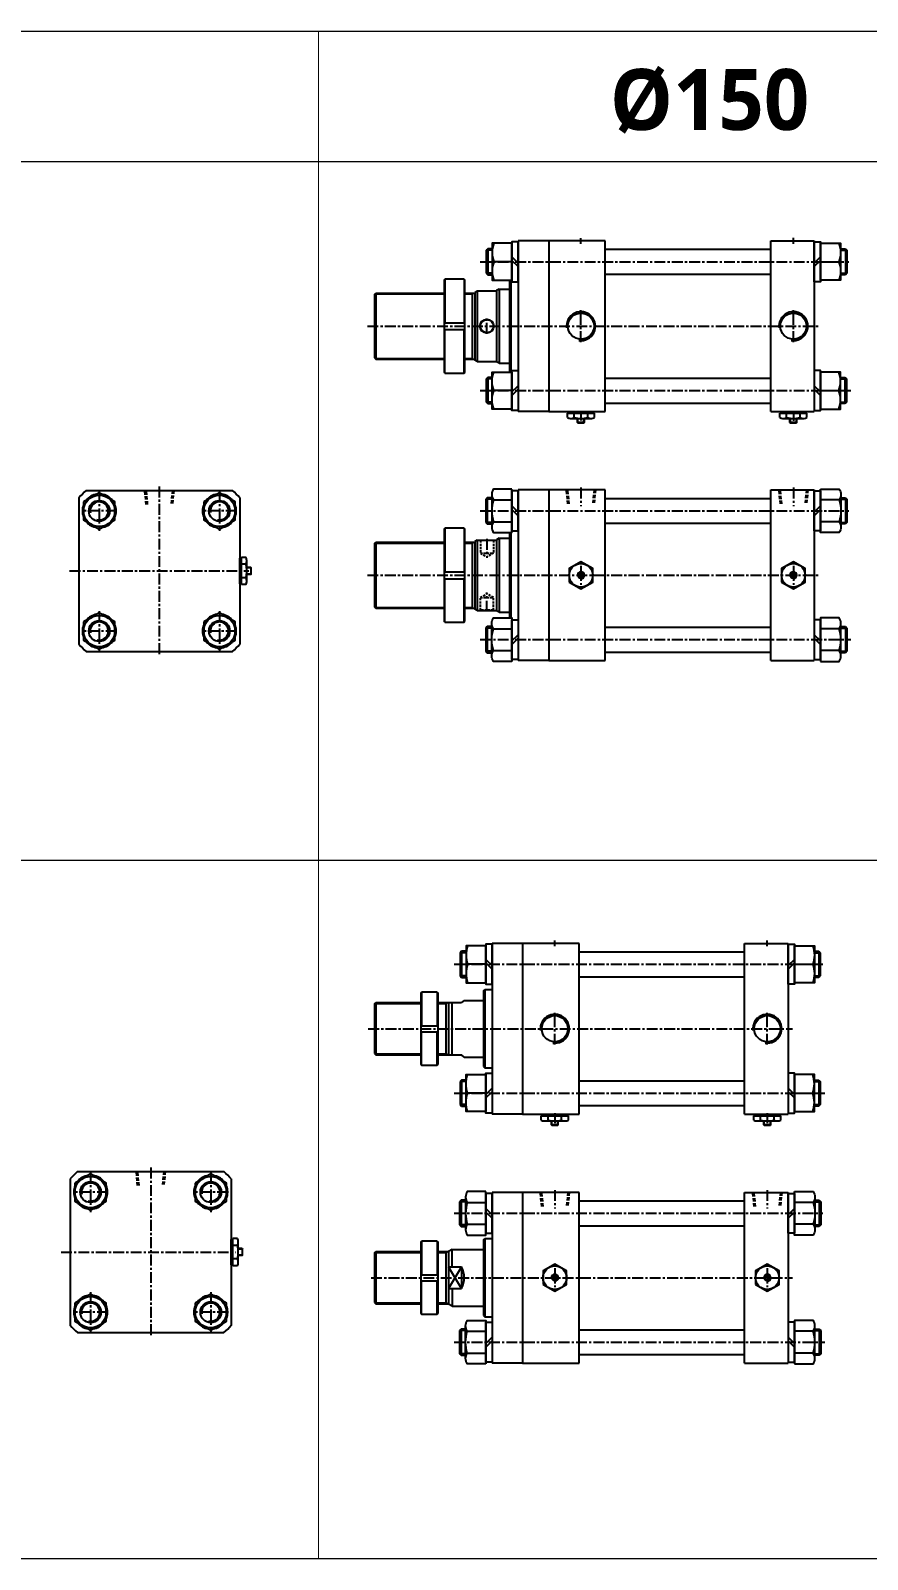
# Model space of a CAD drawing. Extents: x -819 to 6683, y -1 to 2811.
# Drawn here: x 768 to 1729, y -1 to 1756 of the extents above; entities that cross this region are included whole.
import ezdxf

# ---------------------------------------------------------------- set-up
doc = ezdxf.new("R2010")
doc.units = 0
doc.header["$LTSCALE"] = 10
doc.header["$MEASUREMENT"] = 0
doc.linetypes.add('CENTER', pattern=[2, 1.25, -0.25, 0.25, -0.25])
doc.linetypes.add('HIDDEN', pattern=[0.375, 0.25, -0.125])
doc.layers.get('0').update_dxf_attribs({"linetype": 'CONTINUOUS'})
doc.layers.add('ML', color=7, linetype='CONTINUOUS')
doc.styles.add('문자', font='romans.shx')

msp = doc.modelspace()

# ---------------------------------------------------------------- linework, layer by layer
at = {"color": 7, "linetype": 'Continuous'}
for p, q in [((1385.6, 1316.2), (1385.6, 1318.2)), ((1385.6, 1318.2), (1414.7, 1318.2)), ((1414.7, 1316.2), (1414.7, 1318.2)), ((1629.6, 1316.2), (1629.6, 1318.2)), ((1629.6, 1318.2), (1658.7, 1318.2)), ((1658.7, 1316.2), (1658.7, 1318.2)), ((1384.6, 1311.2), (1384.6, 1316.2)), ((1384.6, 1316.2), (1390.9, 1316.2)), ((1387.7, 1310.2), (1412.6, 1310.2)), ((1390.9, 1316.2), (1415.7, 1316.2)), ((1392.3, 1311.2), (1392.3, 1316.2)), ((1396.1, 1310.4), (1396.1, 1310.5)), ((1396.1, 1305.7), (1396.1, 1310.2)), ((1396.1, 1305.7), (1396.6, 1305.2)), ((1404.1, 1305.7), (1396.1, 1305.7)), ((1396.6, 1305.2), (1403.6, 1305.2)), ((1404.1, 1305.7), (1403.6, 1305.2)), ((1404.1, 1305.7), (1404.1, 1310.2)), ((1407.9, 1311.2), (1407.9, 1316.2)), ((1415.7, 1311.2), (1415.7, 1316.2)), ((1628.6, 1311.2), (1628.6, 1316.2)), ((1628.6, 1316.2), (1634.9, 1316.2)), ((1631.7, 1310.2), (1656.6, 1310.2)), ((1634.9, 1316.2), (1659.7, 1316.2)), ((1636.3, 1311.2), (1636.3, 1316.2)), ((1640.1, 1310.4), (1640.1, 1310.5)), ((1640.1, 1305.7), (1640.1, 1310.2)), ((1640.1, 1305.7), (1640.6, 1305.2)), ((1648.1, 1305.7), (1640.1, 1305.7)), ((1640.6, 1305.2), (1647.6, 1305.2)), ((1648.1, 1305.7), (1647.6, 1305.2)), ((1648.1, 1305.7), (1648.1, 1310.2)), ((1651.9, 1311.2), (1651.9, 1316.2)), ((1659.7, 1311.2), (1659.7, 1316.2)), ((1008.4, 1120.3), (1008.4, 1149.5)), ((1010.4, 1149.5), (1008.4, 1149.5)), ((1015.5, 1150.5), (1010.4, 1150.5)), ((1010.4, 1125.6), (1010.4, 1150.5)), ((1015.5, 1142.7), (1010.4, 1142.7)), ((1016.4, 1122.5), (1016.4, 1147.3)), ((1015.5, 1127.1), (1010.4, 1127.1)), ((1010.4, 1119.3), (1010.4, 1125.6)), ((1016.2, 1130.9), (1016.2, 1130.9)), ((1020.9, 1138.9), (1016.4, 1138.9)), ((1020.9, 1130.9), (1016.4, 1130.9)), ((1020.9, 1138.9), (1021.4, 1138.4)), ((1020.9, 1138.9), (1020.9, 1130.9)), ((1020.9, 1130.9), (1021.4, 1131.4)), ((1021.4, 1131.4), (1021.4, 1138.4)), ((1010.4, 1120.3), (1008.4, 1120.3)), ((1015.5, 1119.3), (1010.4, 1119.3)), ((1355.6, 509), (1355.6, 511)), ((1355.6, 511), (1384.7, 511)), ((1384.7, 509), (1384.7, 511)), ((1599.6, 509), (1599.6, 511)), ((1599.6, 511), (1628.7, 511)), ((1628.7, 509), (1628.7, 511)), ((1354.6, 504), (1354.6, 509)), ((1354.6, 509), (1360.9, 509)), ((1357.7, 503), (1382.6, 503)), ((1360.9, 509), (1385.7, 509)), ((1362.3, 504), (1362.3, 509)), ((1366.1, 503.3), (1366.1, 503.3)), ((1366.1, 498.5), (1366.1, 503)), ((1366.1, 498.5), (1366.6, 498)), ((1374.1, 498.5), (1366.1, 498.5)), ((1366.6, 498), (1373.6, 498)), ((1374.1, 498.5), (1373.6, 498)), ((1374.1, 498.5), (1374.1, 503)), ((1377.9, 504), (1377.9, 509)), ((1385.7, 504), (1385.7, 509)), ((1598.6, 504), (1598.6, 509)), ((1598.6, 509), (1604.9, 509)), ((1601.7, 503), (1626.6, 503)), ((1604.9, 509), (1629.7, 509)), ((1606.3, 504), (1606.3, 509)), ((1610.1, 503.3), (1610.1, 503.3)), ((1610.1, 498.5), (1610.1, 503)), ((1610.1, 498.5), (1610.6, 498)), ((1618.1, 498.5), (1610.1, 498.5)), ((1610.6, 498), (1617.6, 498)), ((1618.1, 498.5), (1617.6, 498)), ((1618.1, 498.5), (1618.1, 503)), ((1621.9, 504), (1621.9, 509)), ((1629.7, 504), (1629.7, 509)), ((998.5, 337.7), (998.5, 366.9)), ((1000.5, 366.9), (998.5, 366.9)), ((1005.5, 367.9), (1000.5, 367.9)), ((1000.5, 343), (1000.5, 367.9)), ((1005.5, 360.1), (1000.5, 360.1)), ((1006.5, 339.9), (1006.5, 364.7)), ((1011, 356.3), (1006.5, 356.3)), ((1011, 356.3), (1011.5, 355.8)), ((1011, 356.3), (1011, 348.3)), ((1011.5, 348.8), (1011.5, 355.8)), ((1000.5, 337.7), (998.5, 337.7)), ((1005.5, 344.5), (1000.5, 344.5)), ((1000.5, 336.7), (1000.5, 343)), ((1005.5, 336.7), (1000.5, 336.7)), ((1006.3, 348.3), (1006.3, 348.3)), ((1011, 348.3), (1006.5, 348.3)), ((1011, 348.3), (1011.5, 348.8))]:
    msp.add_line(p, q, dxfattribs=at)
for points in [[(1386.6, 1122.2), (1400.1, 1114.4), (1413.6, 1122.2), (1413.6, 1137.8), (1400.1, 1145.6), (1386.6, 1137.8)], [(1630.6, 1122.2), (1644.1, 1114.4), (1657.6, 1122.2), (1657.6, 1137.8), (1644.1, 1145.6), (1630.6, 1137.8)], [(1398.7, 1132.5), (1397.3, 1130), (1398.7, 1127.5), (1401.6, 1127.5), (1403, 1130), (1401.6, 1132.5)], [(1642.7, 1132.5), (1641.3, 1130), (1642.7, 1127.5), (1645.6, 1127.5), (1647, 1130), (1645.6, 1132.5)], [(1356.6, 315.1), (1370.1, 307.3), (1383.6, 315.1), (1383.6, 330.7), (1370.1, 338.5), (1356.6, 330.7)], [(1600.6, 315.1), (1614.1, 307.3), (1627.6, 315.1), (1627.6, 330.7), (1614.1, 338.5), (1600.6, 330.7)], [(1368.7, 325.4), (1367.3, 322.9), (1368.7, 320.4), (1371.6, 320.4), (1373, 322.9), (1371.6, 325.4)], [(1612.7, 325.4), (1611.3, 322.9), (1612.7, 320.4), (1615.6, 320.4), (1617, 322.9), (1615.6, 325.4)]]:
    msp.add_lwpolyline(points, close=True, dxfattribs=at)
for centre, radius in [((1400.1, 1130), 13.5), ((1644.1, 1130), 13.5), ((1400.1, 1130), 3.5), ((1644.1, 1130), 3.5), ((1370.1, 322.9), 13.5), ((1614.1, 322.9), 13.5), ((1370.1, 322.9), 3.5), ((1614.1, 322.9), 3.5)]:
    msp.add_circle(centre, radius, dxfattribs=at)
for centre, radius, start, end in [((1387.7, 1315.8), 5.62, 235.6158, 270), ((1388.5, 1318.4), 8.22, 241.7006, 298.2994), ((1400.1, 1341.5), 31.3, 255.6172, 270.0141), ((1400.1, 1341.5), 31.3, 269.9859, 284.3828), ((1411.8, 1318.4), 8.22, 241.7006, 298.2994), ((1631.7, 1315.8), 5.62, 235.6158, 270), ((1632.5, 1318.4), 8.22, 241.7006, 298.2994), ((1644.1, 1341.5), 31.3, 255.6172, 270.0141), ((1644.1, 1341.5), 31.3, 269.9859, 284.3828), ((1655.8, 1318.4), 8.22, 241.7006, 298.2994), ((1008.2, 1146.6), 8.22, 331.7006, 28.2994), ((985.1, 1134.9), 31.3, 359.9859, 14.3828), ((985.1, 1134.9), 31.3, 345.6172, 0.0141), ((1008.2, 1123.2), 8.22, 331.7006, 28.2994), ((1010.8, 1122.5), 5.62, 325.6158, 0), ((1357.7, 508.7), 5.62, 235.6158, 270), ((1358.5, 511.3), 8.22, 241.7006, 298.2994), ((1370.1, 534.4), 31.3, 255.6172, 270.0141), ((1370.1, 534.4), 31.3, 269.9859, 284.3828), ((1381.8, 511.3), 8.22, 241.7006, 298.2994), ((1601.7, 508.7), 5.62, 235.6158, 270), ((1602.5, 511.3), 8.22, 241.7006, 298.2994), ((1614.1, 534.4), 31.3, 255.6172, 270.0141), ((1614.1, 534.4), 31.3, 269.9859, 284.3828), ((1625.8, 511.3), 8.22, 241.7006, 298.2994), ((998.3, 364), 8.22, 331.7006, 28.2994), ((975.2, 352.3), 31.3, 359.9859, 14.3828), ((975.2, 352.3), 31.3, 345.6172, 0.0141), ((998.3, 340.6), 8.22, 331.7006, 28.2994), ((1000.9, 339.9), 5.62, 325.6158, 0)]:
    msp.add_arc(centre, radius, start, end, dxfattribs=at)
at = {"layer": 'ML'}
for p, q in [((1328.1, 1514.2), (1328.1, 1318.2)), ((1363.1, 1514.2), (1328.1, 1514.2)), ((1363.1, 1514.2), (1363.1, 1318.2)), ((1428.1, 1514.2), (1363.1, 1514.2)), ((1428.1, 1318.2), (1428.1, 1514.2)), ((1618.1, 1514.2), (1668.1, 1514.2)), ((1618.1, 1318.2), (1618.1, 1514.2)), ((1668.1, 1514.2), (1668.1, 1318.2)), ((1293, 1505.2), (1291.3, 1503.5)), ((1291.3, 1503.5), (1291.3, 1476.9)), ((1298.1, 1505.2), (1293, 1505.2)), ((1293, 1505.2), (1293, 1475.2)), ((1320.9, 1495.8), (1328.1, 1488.6)), ((1675.3, 1495.8), (1668.1, 1488.6)), ((1698.6, 1505.2), (1703.8, 1505.2)), ((1703.8, 1505.2), (1705.5, 1503.5)), ((1703.8, 1505.2), (1703.8, 1475.2)), ((1705.5, 1503.5), (1705.5, 1476.9)), ((1291.3, 1476.9), (1293, 1475.2)), ((1320.9, 1490.2), (1300, 1490.2)), ((1320.9, 1491.8), (1328.1, 1484.6)), ((1675.3, 1491.8), (1668.1, 1484.6)), ((1675.3, 1490.2), (1696.3, 1490.2)), ((1705.5, 1476.9), (1703.8, 1475.2)), ((1242.9, 1469.2), (1243.9, 1470.2)), ((1242.9, 1469.2), (1242.9, 1363.2)), ((1243.9, 1470.2), (1243.9, 1420.2)), ((1265.9, 1470.2), (1243.9, 1470.2)), ((1265.9, 1470.2), (1265.9, 1420.2)), ((1265.9, 1470.2), (1266.9, 1469.2)), ((1266.9, 1363.2), (1266.9, 1469.2)), ((1293, 1475.2), (1298.1, 1475.2)), ((1306.1, 1458.7), (1303.1, 1457)), ((1306.1, 1458.7), (1306.1, 1373.7)), ((1318.1, 1468.9), (1318.1, 1363.5)), ((1319.6, 1468.9), (1319.6, 1363.5)), ((1703.8, 1475.2), (1698.6, 1475.2)), ((1163.1, 1452.7), (1164.6, 1454.2)), ((1163.1, 1452.7), (1163.1, 1379.7)), ((1164.6, 1454.2), (1164.6, 1378.2)), ((1275.1, 1454.2), (1275.1, 1378.2)), ((1281.1, 1456.7), (1278.1, 1455)), ((1278.1, 1455), (1278.1, 1377.4)), ((1281.1, 1456.7), (1281.1, 1375.7)), ((1303.1, 1457), (1303.1, 1375.4)), ((1242.9, 1420.2), (1266.9, 1420.2)), ((1242.9, 1412.2), (1266.9, 1412.2)), ((1243.9, 1362.2), (1243.9, 1412.2)), ((1265.9, 1362.2), (1265.9, 1412.2)), ((1163.1, 1379.7), (1164.6, 1378.2)), ((1281.1, 1375.7), (1278.1, 1377.4)), ((1306.1, 1373.7), (1303.1, 1375.4)), ((1243.9, 1362.2), (1242.9, 1363.2)), ((1243.9, 1362.2), (1265.9, 1362.2)), ((1265.9, 1362.2), (1266.9, 1363.2)), ((1293, 1357.2), (1291.3, 1355.5)), ((1291.3, 1355.5), (1291.3, 1328.9)), ((1298.1, 1357.2), (1293, 1357.2)), ((1293, 1357.2), (1293, 1327.2)), ((1698.2, 1357.2), (1703.3, 1357.2)), ((1703.3, 1357.2), (1705, 1355.5)), ((1703.3, 1357.2), (1703.3, 1327.2)), ((1705, 1355.5), (1705, 1328.9)), ((1320.9, 1342.2), (1300, 1342.2)), ((1320.9, 1340.6), (1328.1, 1347.8)), ((1320.9, 1336.6), (1328.1, 1343.8)), ((1675.3, 1340.6), (1668.1, 1347.8)), ((1675.3, 1336.6), (1668.1, 1343.8)), ((1675.3, 1342.2), (1696.3, 1342.2)), ((1291.3, 1328.9), (1293, 1327.2)), ((1293, 1327.2), (1298.1, 1327.2)), ((1363.1, 1318.2), (1328.1, 1318.2)), ((1363.1, 1318.2), (1428.1, 1318.2)), ((1618.1, 1318.2), (1668.1, 1318.2)), ((1703.3, 1327.2), (1698.2, 1327.2)), ((1705, 1328.9), (1703.3, 1327.2)), ((823.4, 1219), (823.4, 1094.9)), ((831.9, 1227.4), (1000, 1227.4)), ((1008.4, 1219), (1008.4, 1094.9)), ((1292.5, 1219), (1290.8, 1217.3)), ((1290.8, 1217.3), (1290.8, 1190.7)), ((1297.6, 1219), (1292.5, 1219)), ((1292.5, 1219), (1292.5, 1189)), ((1297.6, 1222.8), (1297.6, 1185.2)), ((1299.6, 1216.6), (1320.9, 1216.6)), ((1363.1, 1228), (1328.1, 1228)), ((1328.1, 1228), (1328.1, 1032)), ((1363.1, 1228), (1363.1, 1032)), ((1428.1, 1228), (1363.1, 1228)), ((1428.1, 1032), (1428.1, 1228)), ((1618.1, 1032), (1618.1, 1228)), ((1618.1, 1228), (1668.1, 1228)), ((1668.1, 1228), (1668.1, 1032)), ((1696.7, 1216.6), (1675.3, 1216.6)), ((1698.6, 1222.8), (1698.6, 1185.2)), ((1698.6, 1219), (1703.8, 1219)), ((1703.8, 1219), (1705.5, 1217.3)), ((1703.8, 1219), (1703.8, 1189)), ((1705.5, 1217.3), (1705.5, 1190.7)), ((1320.9, 1209.7), (1328.1, 1202.5)), ((1320.9, 1205.6), (1328.1, 1198.4)), ((1675.3, 1209.7), (1668.1, 1202.5)), ((1675.3, 1205.6), (1668.1, 1198.4)), ((1242.9, 1183), (1243.9, 1184)), ((1242.9, 1183), (1242.9, 1077)), ((1243.9, 1184), (1243.9, 1134)), ((1265.9, 1184), (1243.9, 1184)), ((1265.9, 1184), (1265.9, 1134)), ((1265.9, 1184), (1266.9, 1183)), ((1266.9, 1077), (1266.9, 1183)), ((1290.8, 1190.7), (1292.5, 1189)), ((1292.5, 1189), (1297.6, 1189)), ((1299.6, 1191.5), (1320.9, 1191.5)), ((1318.1, 1179), (1318.1, 1081.1)), ((1319.6, 1179), (1319.6, 1081.1)), ((1696.7, 1191.5), (1675.3, 1191.5)), ((1703.8, 1189), (1698.6, 1189)), ((1705.5, 1190.7), (1703.8, 1189)), ((1163.1, 1166.5), (1164.6, 1168)), ((1163.1, 1166.5), (1163.1, 1093.5)), ((1164.6, 1168), (1164.6, 1092)), ((1275.1, 1168), (1275.1, 1092)), ((1281.1, 1170.5), (1278.1, 1168.8)), ((1278.1, 1168.8), (1278.1, 1091.3)), ((1281.1, 1170.5), (1281.1, 1089.5)), ((1306.1, 1172.5), (1303.1, 1170.8)), ((1303.1, 1170.8), (1303.1, 1089.3)), ((1306.1, 1172.5), (1306.1, 1087.5)), ((1242.9, 1134), (1266.9, 1134)), ((1242.9, 1126), (1266.9, 1126)), ((1243.9, 1076), (1243.9, 1126)), ((1265.9, 1076), (1265.9, 1126)), ((1163.1, 1093.5), (1164.6, 1092)), ((1281.1, 1089.5), (1278.1, 1091.3)), ((1306.1, 1087.5), (1303.1, 1089.3)), ((1243.9, 1076), (1242.9, 1077)), ((1243.9, 1076), (1265.9, 1076)), ((1265.9, 1076), (1266.9, 1077)), ((1297.6, 1037.2), (1297.6, 1074.8)), ((1698.6, 1037.2), (1698.6, 1074.8)), ((1292.5, 1071), (1290.8, 1069.3)), ((1290.8, 1069.3), (1290.8, 1042.7)), ((1297.6, 1071), (1292.5, 1071)), ((1292.5, 1071), (1292.5, 1041)), ((1299.6, 1068.6), (1320.9, 1068.6)), ((1320.9, 1054.5), (1328.1, 1061.7)), ((1320.9, 1050.4), (1328.1, 1057.6)), ((1675.3, 1054.5), (1668.1, 1061.7)), ((1675.3, 1050.4), (1668.1, 1057.6)), ((1696.7, 1068.6), (1675.3, 1068.6)), ((1698.6, 1071), (1703.8, 1071)), ((1703.8, 1071), (1703.8, 1041)), ((1703.8, 1071), (1705.5, 1069.3)), ((1705.5, 1069.3), (1705.5, 1042.7)), ((1290.8, 1042.7), (1292.5, 1041)), ((1292.5, 1041), (1297.6, 1041)), ((1299.6, 1043.5), (1320.9, 1043.5)), ((1696.7, 1043.5), (1675.3, 1043.5)), ((1703.8, 1041), (1698.6, 1041)), ((1705.5, 1042.7), (1703.8, 1041)), ((1363.1, 1032), (1328.1, 1032)), ((1363.1, 1032), (1428.1, 1032)), ((1618.1, 1032), (1668.1, 1032)), ((1298.1, 707), (1298.1, 511)), ((1333.1, 707), (1298.1, 707)), ((1333.1, 707), (1333.1, 511)), ((1398.1, 707), (1333.1, 707)), ((1398.1, 511), (1398.1, 707)), ((1588.1, 707), (1638.1, 707)), ((1588.1, 511), (1588.1, 707)), ((1638.1, 707), (1638.1, 511)), ((1263, 698), (1261.3, 696.3)), ((1261.3, 696.3), (1261.3, 669.8)), ((1268.1, 698), (1263, 698)), ((1263, 698), (1263, 668)), ((1290.9, 688.7), (1298.1, 681.5)), ((1645.3, 688.7), (1638.1, 681.5)), ((1668.2, 698), (1673.3, 698)), ((1673.3, 698), (1675, 696.3)), ((1673.3, 698), (1673.3, 668)), ((1675, 696.3), (1675, 669.8)), ((1261.3, 669.8), (1263, 668)), ((1263, 668), (1268.1, 668)), ((1290.9, 683), (1270, 683)), ((1290.9, 684.6), (1298.1, 677.4)), ((1645.3, 684.6), (1638.1, 677.4)), ((1645.3, 683), (1666.3, 683)), ((1673.3, 668), (1668.2, 668)), ((1675, 669.8), (1673.3, 668)), ((1216.1, 650), (1217.1, 651)), ((1216.1, 650), (1216.1, 568)), ((1217.1, 651), (1217.1, 612.5)), ((1235.1, 651), (1217.1, 651)), ((1235.1, 651), (1235.1, 612.5)), ((1235.1, 651), (1236.1, 650)), ((1236.1, 568), (1236.1, 650)), ((1288.1, 652.5), (1289.6, 654)), ((1288.1, 652.5), (1288.1, 565.5)), ((1289.6, 654), (1289.6, 564)), ((1163.1, 637.5), (1164.6, 639)), ((1163.1, 637.5), (1163.1, 580.5)), ((1164.6, 639), (1164.6, 579)), ((1245.1, 639), (1245.1, 579)), ((1248.1, 639), (1248.1, 578.9)), ((1252.1, 579), (1252.1, 639)), ((1266.1, 641.5), (1263.1, 639)), ((1216.1, 612.5), (1236.1, 612.5)), ((1216.1, 605.5), (1236.1, 605.5)), ((1217.1, 567), (1217.1, 605.5)), ((1235.1, 567), (1235.1, 605.5)), ((1163.1, 580.5), (1164.6, 579)), ((1216.1, 568), (1217.1, 567)), ((1217.1, 567), (1235.1, 567)), ((1235.1, 567), (1236.1, 568)), ((1266.1, 576.5), (1263.1, 579)), ((1288.1, 565.5), (1289.6, 564)), ((1263, 550), (1261.3, 548.3)), ((1261.3, 548.3), (1261.3, 521.8)), ((1268.1, 550), (1263, 550)), ((1263, 550), (1263, 520)), ((1668.2, 550), (1673.3, 550)), ((1673.3, 550), (1675, 548.3)), ((1673.3, 550), (1673.3, 520)), ((1675, 548.3), (1675, 521.8)), ((1290.9, 535), (1270, 535)), ((1290.9, 533.5), (1298.1, 540.7)), ((1290.9, 529.4), (1298.1, 536.6)), ((1645.3, 533.5), (1638.1, 540.7)), ((1645.3, 529.4), (1638.1, 536.6)), ((1645.3, 535), (1666.3, 535)), ((1261.3, 521.8), (1263, 520)), ((1263, 520), (1268.1, 520)), ((1333.1, 511), (1298.1, 511)), ((1333.1, 511), (1398.1, 511)), ((1588.1, 511), (1638.1, 511)), ((1673.3, 520), (1668.2, 520)), ((1675, 521.8), (1673.3, 520)), ((821.9, 444.8), (990.1, 444.8)), ((813.5, 436.4), (813.5, 268.2)), ((998.5, 436.4), (998.5, 268.2)), ((1262.5, 411.9), (1260.8, 410.2)), ((1260.8, 410.2), (1260.8, 383.6)), ((1267.6, 411.9), (1262.5, 411.9)), ((1262.5, 411.9), (1262.5, 381.9)), ((1267.6, 415.7), (1267.6, 378.1)), ((1269.6, 409.4), (1290.9, 409.4)), ((1333.1, 420.9), (1298.1, 420.9)), ((1298.1, 420.9), (1298.1, 224.9)), ((1333.1, 420.9), (1333.1, 224.9)), ((1398.1, 420.9), (1333.1, 420.9)), ((1398.1, 224.9), (1398.1, 420.9)), ((1588.1, 224.9), (1588.1, 420.9)), ((1588.1, 420.9), (1638.1, 420.9)), ((1638.1, 420.9), (1638.1, 224.9)), ((1666.7, 409.4), (1645.3, 409.4)), ((1668.6, 415.7), (1668.6, 378.1)), ((1668.6, 411.9), (1673.8, 411.9)), ((1673.8, 411.9), (1675.5, 410.2)), ((1673.8, 411.9), (1673.8, 381.9)), ((1675.5, 410.2), (1675.5, 383.6)), ((1290.9, 402.5), (1298.1, 395.3)), ((1290.9, 398.4), (1298.1, 391.2)), ((1645.3, 402.5), (1638.1, 395.3)), ((1645.3, 398.4), (1638.1, 391.2)), ((1260.8, 383.6), (1262.5, 381.9)), ((1262.5, 381.9), (1267.6, 381.9)), ((1269.6, 384.3), (1290.9, 384.3)), ((1666.7, 384.3), (1645.3, 384.3)), ((1673.8, 381.9), (1668.6, 381.9)), ((1675.5, 383.6), (1673.8, 381.9)), ((1163.1, 351.4), (1164.6, 352.9)), ((1163.1, 351.4), (1163.1, 294.4)), ((1164.6, 352.9), (1164.6, 292.9)), ((1216.1, 363.9), (1217.1, 364.9)), ((1216.1, 363.9), (1216.1, 281.9)), ((1235.1, 364.9), (1217.1, 364.9)), ((1217.1, 364.9), (1217.1, 326.4)), ((1235.1, 364.9), (1236.1, 363.9)), ((1235.1, 364.9), (1235.1, 326.4)), ((1236.1, 281.9), (1236.1, 363.9)), ((1245.1, 352.9), (1245.1, 292.9)), ((1252.1, 355.4), (1248.1, 353.1)), ((1248.1, 353.1), (1248.1, 292.7)), ((1252.1, 335.4), (1252.1, 355.4)), ((1288.1, 366.4), (1289.6, 367.9)), ((1288.1, 366.4), (1288.1, 279.4)), ((1289.6, 367.9), (1289.6, 277.9)), ((1248.1, 335.4), (1263.1, 335.4)), ((1263.1, 335.4), (1263.1, 310.4)), ((1216.1, 326.4), (1236.1, 326.4)), ((1216.1, 319.4), (1236.1, 319.4)), ((1217.1, 280.9), (1217.1, 319.4)), ((1235.1, 280.9), (1235.1, 319.4)), ((1248.1, 310.4), (1263.1, 310.4)), ((1252.1, 310.4), (1252.1, 290.4)), ((1163.1, 294.4), (1164.6, 292.9)), ((1216.1, 281.9), (1217.1, 280.9)), ((1235.1, 280.9), (1236.1, 281.9)), ((1252.1, 290.4), (1248.1, 292.7)), ((1217.1, 280.9), (1235.1, 280.9)), ((1262.5, 263.9), (1260.8, 262.2)), ((1267.6, 263.9), (1262.5, 263.9)), ((1262.5, 263.9), (1262.5, 233.9)), ((1267.6, 230.1), (1267.6, 267.7)), ((1288.1, 279.4), (1289.6, 277.9)), ((1668.6, 230.1), (1668.6, 267.7)), ((1668.6, 263.9), (1673.8, 263.9)), ((1673.8, 263.9), (1675.5, 262.2)), ((1673.8, 263.9), (1673.8, 233.9)), ((821.9, 259.8), (990.1, 259.8)), ((1260.8, 262.2), (1260.8, 235.6)), ((1269.6, 261.4), (1290.9, 261.4)), ((1290.9, 247.3), (1298.1, 254.5)), ((1290.9, 243.2), (1298.1, 250.4)), ((1645.3, 247.3), (1638.1, 254.5)), ((1645.3, 243.2), (1638.1, 250.4)), ((1666.7, 261.4), (1645.3, 261.4)), ((1675.5, 262.2), (1675.5, 235.6)), ((1260.8, 235.6), (1262.5, 233.9)), ((1262.5, 233.9), (1267.6, 233.9)), ((1269.6, 236.3), (1290.9, 236.3)), ((1666.7, 236.3), (1645.3, 236.3)), ((1673.8, 233.9), (1668.6, 233.9)), ((1675.5, 235.6), (1673.8, 233.9)), ((1333.1, 224.9), (1298.1, 224.9)), ((1333.1, 224.9), (1398.1, 224.9)), ((1588.1, 224.9), (1638.1, 224.9))]:
    msp.add_line(p, q, dxfattribs=at)
at = {"layer": 'ML', "color": 1, "linetype": 'CENTER'}
for p, q in [((1400.1, 1510.9), (1400.1, 1517.4)), ((1644.1, 1510.9), (1644.1, 1517.6)), ((1284.5, 1490.2), (1707.8, 1490.2)), ((1292.1, 1407.4), (1292.1, 1425)), ((1400.1, 1397.9), (1400.1, 1434.5)), ((1644.1, 1397.9), (1644.1, 1434.5)), ((1154.9, 1416.2), (1673.1, 1416.2)), ((1284.5, 1342.2), (1710, 1342.2)), ((1400.1, 1319), (1400.1, 1307.7)), ((1644.1, 1319), (1644.1, 1307.6)), ((915.9, 1232), (915.9, 1037.8)), ((1400.1, 1230.7), (1400.1, 1209.5)), ((1644.1, 1230.7), (1644.1, 1209.5)), ((846.9, 1226.8), (846.9, 1180.9)), ((984.9, 1226.8), (984.9, 1180.9)), ((866.8, 1203.9), (827, 1203.9)), ((1004.8, 1203.9), (965, 1203.9)), ((1284.5, 1204), (1707.8, 1204)), ((1292.1, 1171.8), (1292.1, 1149.9)), ((812.9, 1134.9), (1018.7, 1134.9)), ((1154.9, 1130), (1673.1, 1130)), ((1400.1, 1141), (1400.1, 1119)), ((1644.1, 1141), (1644.1, 1119)), ((1292.1, 1088.3), (1292.1, 1110.2)), ((846.9, 1088.8), (846.9, 1042.9)), ((984.9, 1088.8), (984.9, 1042.9)), ((866.8, 1065.9), (827, 1065.9)), ((1004.8, 1065.9), (965, 1065.9)), ((1284.5, 1056), (1710, 1056)), ((1370.1, 703.7), (1370.1, 710.2)), ((1614.1, 703.7), (1614.1, 710.5)), ((1254.5, 683), (1677.8, 683)), ((1370.1, 590.8), (1370.1, 627.3)), ((1614.1, 590.8), (1614.1, 627.3)), ((1155.7, 609), (1643.1, 609)), ((1254.5, 535), (1680, 535)), ((1370.1, 511.9), (1370.1, 500.6)), ((1614.1, 511.9), (1614.1, 500.4)), ((837, 444.3), (837, 398.3)), ((906, 449.4), (906, 255.2)), ((975, 444.3), (975, 398.3)), ((1370.1, 423.6), (1370.1, 402.3)), ((1614.1, 423.6), (1614.1, 402.3)), ((856.9, 421.3), (817.1, 421.3)), ((994.9, 421.3), (955.1, 421.3)), ((1254.5, 396.9), (1677.8, 396.9)), ((803, 352.3), (1003.3, 352.3)), ((1370.1, 333.9), (1370.1, 311.9)), ((1614.1, 333.9), (1614.1, 311.9)), ((1159.1, 322.9), (1643.1, 322.9)), ((837, 306.3), (837, 260.3)), ((975, 306.3), (975, 260.3)), ((856.9, 283.3), (817.1, 283.3)), ((994.9, 283.3), (955.1, 283.3)), ((1254.5, 248.9), (1680, 248.9))]:
    msp.add_line(p, q, dxfattribs=at)
at = {"layer": 'ML', "color": 2}
for p, q in [((1298.1, 1503.5), (1291.3, 1503.5)), ((1698.6, 1503.5), (1705.5, 1503.5)), ((1298.1, 1476.9), (1291.3, 1476.9)), ((1698.6, 1476.9), (1705.5, 1476.9)), ((1275.1, 1453.2), (1276.9, 1454.2)), ((1275.1, 1379.2), (1276.9, 1378.2)), ((1298.1, 1355.5), (1291.3, 1355.5)), ((1698.2, 1355.5), (1705, 1355.5)), ((1298.1, 1328.9), (1291.3, 1328.9)), ((1698.2, 1328.9), (1705, 1328.9)), ((1396.6, 1310.4), (1396.6, 1310.4)), ((1396.6, 1305.2), (1396.6, 1310.2)), ((1403.6, 1305.2), (1403.6, 1310.2)), ((1640.6, 1310.4), (1640.6, 1310.4)), ((1640.6, 1305.2), (1640.6, 1310.2)), ((1647.6, 1305.2), (1647.6, 1310.2)), ((1297.6, 1217.3), (1290.8, 1217.3)), ((1698.6, 1217.3), (1705.5, 1217.3)), ((1297.6, 1190.7), (1290.8, 1190.7)), ((1698.6, 1190.7), (1705.5, 1190.7)), ((1275.1, 1167), (1276.9, 1168)), ((1016.2, 1131.4), (1016.2, 1131.4)), ((1021.4, 1138.4), (1016.4, 1138.4)), ((1021.4, 1131.4), (1016.4, 1131.4)), ((1275.1, 1093), (1276.9, 1092)), ((1297.6, 1069.3), (1290.8, 1069.3)), ((1698.6, 1069.3), (1705.5, 1069.3)), ((1297.6, 1042.7), (1290.8, 1042.7)), ((1698.6, 1042.7), (1705.5, 1042.7)), ((1268.1, 696.3), (1261.3, 696.3)), ((1668.2, 696.3), (1675, 696.3)), ((1268.1, 669.8), (1261.3, 669.8)), ((1668.2, 669.8), (1675, 669.8)), ((1245.1, 638), (1246.9, 639)), ((1245.1, 580), (1246.9, 579)), ((1268.1, 548.3), (1261.3, 548.3)), ((1668.2, 548.3), (1675, 548.3)), ((1268.1, 521.8), (1261.3, 521.8)), ((1668.2, 521.8), (1675, 521.8)), ((1366.6, 503.2), (1366.6, 503.2)), ((1366.6, 498), (1366.6, 503)), ((1373.6, 498), (1373.6, 503)), ((1610.6, 503.2), (1610.6, 503.2)), ((1610.6, 498), (1610.6, 503)), ((1617.6, 498), (1617.6, 503)), ((1267.6, 410.2), (1260.8, 410.2)), ((1668.6, 410.2), (1675.5, 410.2)), ((1267.6, 383.6), (1260.8, 383.6)), ((1668.6, 383.6), (1675.5, 383.6)), ((1011.5, 355.8), (1006.5, 355.8)), ((1245.1, 351.9), (1246.9, 352.9)), ((1006.3, 348.8), (1006.3, 348.8)), ((1011.5, 348.8), (1006.5, 348.8)), ((1263.1, 310.4), (1248.1, 335.4)), ((1263.1, 335.4), (1248.1, 310.4)), ((1245.1, 293.9), (1246.9, 292.9)), ((1267.6, 262.2), (1260.8, 262.2)), ((1668.6, 262.2), (1675.5, 262.2)), ((1267.6, 235.6), (1260.8, 235.6)), ((1668.6, 235.6), (1675.5, 235.6))]:
    msp.add_line(p, q, dxfattribs=at)
at = {"layer": 'ML', "color": 7, "linetype": 'Continuous'}
for p, q in [((1428.1, 1504.5), (1618.1, 1504.5)), ((1428.1, 1475.9), (1618.1, 1475.9)), ((1306.1, 1458.7), (1318.1, 1458.7)), ((1164.6, 1454.2), (1242.9, 1454.2)), ((1266.9, 1454.2), (1278.1, 1454.2)), ((1281.1, 1456.7), (1303.1, 1456.7)), ((1164.6, 1378.2), (1242.9, 1378.2)), ((1266.9, 1378.2), (1278.1, 1378.2)), ((1281.1, 1375.7), (1303.1, 1375.7)), ((1306.1, 1373.7), (1318.1, 1373.7)), ((1428.1, 1356.5), (1618.1, 1356.5)), ((1428.1, 1327.9), (1618.1, 1327.9)), ((1428.1, 1218.3), (1618.1, 1218.3)), ((1428.1, 1189.7), (1618.1, 1189.7)), ((1164.6, 1168), (1242.9, 1168)), ((1266.9, 1168), (1278.1, 1168)), ((1281.1, 1170.5), (1303.1, 1170.5)), ((1306.1, 1172.5), (1318.1, 1172.5)), ((823.4, 1094.9), (823.4, 1050.8)), ((1008.4, 1094.9), (1008.4, 1050.8)), ((1164.6, 1092), (1242.9, 1092)), ((1266.9, 1092), (1278.1, 1092)), ((1281.1, 1089.5), (1303.1, 1089.5)), ((1306.1, 1087.5), (1318.1, 1087.5)), ((1428.1, 1070.3), (1618.1, 1070.3)), ((831.9, 1042.4), (1000, 1042.4)), ((1428.1, 1041.7), (1618.1, 1041.7)), ((1398.1, 697.3), (1588.1, 697.3)), ((1398.1, 668.7), (1588.1, 668.7)), ((1289.6, 654), (1298.1, 654)), ((1164.6, 639), (1216.1, 639)), ((1236.1, 639), (1248.1, 639)), ((1248.1, 639), (1263.1, 639)), ((1266.1, 641.5), (1288.1, 641.5)), ((1164.6, 579), (1216.1, 579)), ((1236.1, 579), (1248.1, 579)), ((1248.1, 579), (1263.1, 579)), ((1266.1, 576.5), (1288.1, 576.5)), ((1289.6, 564), (1298.1, 564)), ((1398.1, 549.3), (1588.1, 549.3)), ((1398.1, 520.7), (1588.1, 520.7)), ((1398.1, 411.2), (1588.1, 411.2)), ((1398.1, 382.6), (1588.1, 382.6)), ((1164.6, 352.9), (1216.1, 352.9)), ((1236.1, 352.9), (1248.1, 352.9)), ((1252.1, 355.4), (1288.1, 355.4)), ((1289.6, 367.9), (1298.1, 367.9)), ((1164.6, 292.9), (1216.1, 292.9)), ((1236.1, 292.9), (1248.1, 292.9)), ((1252.1, 290.4), (1288.1, 290.4)), ((1289.6, 277.9), (1298.1, 277.9)), ((1398.1, 263.2), (1588.1, 263.2)), ((1398.1, 234.6), (1588.1, 234.6))]:
    msp.add_line(p, q, dxfattribs=at)
at = {"layer": 'ML', "color": 2, "linetype": 'Continuous'}
for p, q in [((1163.6, 1453.2), (1242.9, 1453.2)), ((1266.9, 1453.2), (1275.1, 1453.2)), ((1163.6, 1379.2), (1242.9, 1379.2)), ((1266.9, 1379.2), (1275.1, 1379.2)), ((1163.6, 1167), (1242.9, 1167)), ((1266.9, 1167), (1275.1, 1167)), ((1163.6, 1093), (1242.9, 1093)), ((1266.9, 1093), (1275.1, 1093)), ((1163.6, 638), (1216.1, 638)), ((1236.1, 638), (1245.1, 638)), ((1163.6, 580), (1216.1, 580)), ((1236.1, 580), (1245.1, 580)), ((1163.6, 351.9), (1216.1, 351.9)), ((1236.1, 351.9), (1245.1, 351.9)), ((1163.6, 293.9), (1216.1, 293.9)), ((1236.1, 293.9), (1245.1, 293.9))]:
    msp.add_line(p, q, dxfattribs=at)
at = {"layer": 'ML', "color": 6, "linetype": 'HIDDEN', "ltscale": 1.5}
for p, q in [((900.9, 1211.4), (899.3, 1227.4)), ((902.5, 1211.4), (900.9, 1227.4)), ((930.9, 1227.4), (929.3, 1211.4)), ((932.5, 1227.4), (930.9, 1211.4)), ((1385.1, 1212), (1383.5, 1228)), ((1386.7, 1212), (1385.1, 1228)), ((1415.1, 1228), (1413.5, 1212)), ((1416.7, 1228), (1415.1, 1212)), ((1629.1, 1212), (1627.5, 1228)), ((1630.7, 1212), (1629.1, 1228)), ((1659.1, 1228), (1657.5, 1212)), ((1660.7, 1228), (1659.1, 1212)), ((891, 428.8), (889.4, 444.8)), ((892.6, 428.8), (891, 444.8)), ((921, 444.8), (919.4, 428.8)), ((922.6, 444.8), (921, 428.8)), ((1355.1, 404.9), (1353.5, 420.9)), ((1356.7, 404.9), (1355.1, 420.9)), ((1385.1, 420.9), (1383.5, 404.9)), ((1386.7, 420.9), (1385.1, 404.9)), ((1599.1, 404.9), (1597.5, 420.9)), ((1600.7, 404.9), (1599.1, 420.9)), ((1629.1, 420.9), (1627.5, 404.9)), ((1630.7, 420.9), (1629.1, 404.9))]:
    msp.add_line(p, q, dxfattribs=at)
at = {"layer": 'ML', "color": 6, "linetype": 'HIDDEN'}
for p, q in [((1284.1, 1170.5), (1284.6, 1170)), ((1284.6, 1170), (1284.6, 1155.5)), ((1299.6, 1170), (1284.6, 1170)), ((1300.1, 1170.5), (1299.6, 1170)), ((1299.6, 1170), (1299.6, 1155.5)), ((1284.6, 1155.5), (1299.6, 1155.5)), ((1284.6, 1155.5), (1292.1, 1151.2)), ((1299.6, 1155.5), (1292.1, 1151.2)), ((1284.6, 1104.5), (1292.1, 1108.9)), ((1299.6, 1104.5), (1292.1, 1108.9)), ((1284.1, 1089.5), (1284.6, 1090)), ((1284.6, 1104.5), (1299.6, 1104.5)), ((1284.6, 1090), (1284.6, 1104.5)), ((1299.6, 1090), (1284.6, 1090)), ((1299.6, 1090), (1299.6, 1104.5)), ((1300.1, 1089.5), (1299.6, 1090))]:
    msp.add_line(p, q, dxfattribs=at)
at = {"layer": 'ML', "const_width": 1.5}
for points in [[(6682.1, 1605.1), (6682.1, 1755.1), (150, 1755.1)], [(1098.7, 1755.1), (1098.7, 0)], [(0, 1605.1), (5247.5, 1605.1)], [(0, 802.5), (5247.5, 802.5)], [(0, 0), (5247.5, 0)]]:
    msp.add_lwpolyline(points, dxfattribs=at)
at = {"layer": 'ML'}
for points in [[(1300, 1511.5, 0.178633), (1300, 1490.2, 0.178633), (1300, 1468.9)], [(1696.3, 1511.5, -0.178633), (1696.3, 1490.2, -0.178633), (1696.3, 1468.9)], [(1300, 1320.9, -0.178633), (1300, 1342.2, -0.178633), (1300, 1363.5)], [(1696.3, 1320.9, 0.178633), (1696.3, 1342.2, 0.178633), (1696.3, 1363.5)], [(1320.9, 1229.1), (1299.6, 1229.1, 0.309401), (1299.6, 1216.6, 0.154701), (1299.6, 1191.5, 0.309401), (1299.6, 1179), (1320.9, 1179), (1320.9, 1229.1)], [(1675.3, 1229.1), (1696.7, 1229.1, -0.309401), (1696.7, 1216.6, -0.154701), (1696.7, 1191.5, -0.309401), (1696.7, 1179), (1675.3, 1179), (1675.3, 1229.1)], [(1320.9, 1031), (1299.6, 1031, -0.309401), (1299.6, 1043.5, -0.154701), (1299.6, 1068.6, -0.309401), (1299.6, 1081.1), (1320.9, 1081.1), (1320.9, 1031)], [(1675.3, 1031), (1696.7, 1031, 0.309401), (1696.7, 1043.5, 0.154701), (1696.7, 1068.6, 0.309401), (1696.7, 1081.1), (1675.3, 1081.1), (1675.3, 1031)], [(1270, 704.3, 0.178633), (1270, 683, 0.178633), (1270, 661.8)], [(1666.3, 704.3, -0.178633), (1666.3, 683, -0.178633), (1666.3, 661.8)], [(1270, 513.8, -0.178633), (1270, 535, -0.178633), (1270, 556.3)], [(1666.3, 513.8, 0.178633), (1666.3, 535, 0.178633), (1666.3, 556.3)], [(1290.9, 421.9), (1269.6, 421.9, 0.309401), (1269.6, 409.4, 0.154701), (1269.6, 384.3, 0.309401), (1269.6, 371.8), (1290.9, 371.8), (1290.9, 421.9)], [(1645.3, 421.9), (1666.7, 421.9, -0.309401), (1666.7, 409.4, -0.154701), (1666.7, 384.3, -0.309401), (1666.7, 371.8), (1645.3, 371.8), (1645.3, 421.9)], [(1290.9, 223.8), (1269.6, 223.8, -0.309401), (1269.6, 236.3, -0.154701), (1269.6, 261.4, -0.309401), (1269.6, 273.9), (1290.9, 273.9), (1290.9, 223.8)], [(1645.3, 223.8), (1666.7, 223.8, 0.309401), (1666.7, 236.3, 0.154701), (1666.7, 261.4, 0.309401), (1666.7, 273.9), (1645.3, 273.9), (1645.3, 223.8)]]:
    msp.add_lwpolyline(points, format="xyb", dxfattribs=at)
for points in [[(1320.9, 1511.5), (1298.1, 1511.5), (1298.1, 1468.9), (1320.9, 1468.9)], [(1675.3, 1511.5), (1698.2, 1511.5), (1698.2, 1468.9), (1675.3, 1468.9)], [(1320.9, 1320.9), (1298.1, 1320.9), (1298.1, 1363.5), (1320.9, 1363.5)], [(1675.3, 1320.9), (1698.2, 1320.9), (1698.2, 1363.5), (1675.3, 1363.5)], [(1290.9, 704.3), (1268.1, 704.3), (1268.1, 661.8), (1290.9, 661.8)], [(1645.3, 704.3), (1668.2, 704.3), (1668.2, 661.8), (1645.3, 661.8)], [(1290.9, 513.8), (1268.1, 513.8), (1268.1, 556.3), (1290.9, 556.3)], [(1645.3, 513.8), (1668.2, 513.8), (1668.2, 556.3), (1645.3, 556.3)]]:
    msp.add_lwpolyline(points, close=True, dxfattribs=at)
for points in [[(1328.1, 1467.3), (1328.1, 1513.1), (1320.9, 1513.1), (1320.9, 1467.3), (1328.1, 1467.3)], [(1668.1, 1467.3), (1668.1, 1513.1), (1675.3, 1513.1), (1675.3, 1467.3), (1668.1, 1467.3)], [(1328.1, 1365.1), (1328.1, 1319.3), (1320.9, 1319.3), (1320.9, 1365.1), (1328.1, 1365.1)], [(1668.1, 1365.1), (1668.1, 1319.3), (1675.3, 1319.3), (1675.3, 1365.1), (1668.1, 1365.1)], [(828.9, 1214.3), (828.9, 1193.5), (846.9, 1183.1), (864.9, 1193.5), (864.9, 1214.3), (846.9, 1224.7), (828.9, 1214.3)], [(966.9, 1214.3), (966.9, 1193.5), (984.9, 1183.1), (1002.9, 1193.5), (1002.9, 1214.3), (984.9, 1224.7), (966.9, 1214.3)], [(1328.1, 1181.1), (1328.1, 1226.9), (1320.9, 1226.9), (1320.9, 1181.1), (1328.1, 1181.1)], [(1668.1, 1181.1), (1668.1, 1226.9), (1675.3, 1226.9), (1675.3, 1181.1), (1668.1, 1181.1)], [(828.9, 1076.3), (828.9, 1055.5), (846.9, 1045.1), (864.9, 1055.5), (864.9, 1076.3), (846.9, 1086.7), (828.9, 1076.3)], [(966.9, 1076.3), (966.9, 1055.5), (984.9, 1045.1), (1002.9, 1055.5), (1002.9, 1076.3), (984.9, 1086.7), (966.9, 1076.3)], [(1328.1, 1078.9), (1328.1, 1033.1), (1320.9, 1033.1), (1320.9, 1078.9), (1328.1, 1078.9)], [(1668.1, 1078.9), (1668.1, 1033.1), (1675.3, 1033.1), (1675.3, 1078.9), (1668.1, 1078.9)], [(1298.1, 660.1), (1298.1, 706), (1290.9, 706), (1290.9, 660.1), (1298.1, 660.1)], [(1638.1, 660.1), (1638.1, 706), (1645.3, 706), (1645.3, 660.1), (1638.1, 660.1)], [(1298.1, 558), (1298.1, 512.1), (1290.9, 512.1), (1290.9, 558), (1298.1, 558)], [(1638.1, 558), (1638.1, 512.1), (1645.3, 512.1), (1645.3, 558), (1638.1, 558)], [(819, 431.7), (819, 410.9), (837, 400.5), (855, 410.9), (855, 431.7), (837, 442.1), (819, 431.7)], [(957, 431.7), (957, 410.9), (975, 400.5), (993, 410.9), (993, 431.7), (975, 442.1), (957, 431.7)], [(1298.1, 374), (1298.1, 419.8), (1290.9, 419.8), (1290.9, 374), (1298.1, 374)], [(1638.1, 374), (1638.1, 419.8), (1645.3, 419.8), (1645.3, 374), (1638.1, 374)], [(819, 293.7), (819, 272.9), (837, 262.5), (855, 272.9), (855, 293.7), (837, 304.1), (819, 293.7)], [(957, 293.7), (957, 272.9), (975, 262.5), (993, 272.9), (993, 293.7), (975, 304.1), (957, 293.7)], [(1298.1, 271.8), (1298.1, 226), (1290.9, 226), (1290.9, 271.8), (1298.1, 271.8)], [(1638.1, 271.8), (1638.1, 226), (1645.3, 226), (1645.3, 271.8), (1638.1, 271.8)]]:
    msp.add_lwpolyline(points, dxfattribs=at)
for centre, radius in [((1292.1, 1416.2), 8), ((1292.1, 1416.2), 7.5), ((1400.1, 1416.2), 15), ((1644.1, 1416.2), 15), ((846.9, 1203.9), 18), ((846.9, 1203.9), 12), ((984.9, 1203.9), 18), ((984.9, 1203.9), 12), ((846.9, 1065.9), 18), ((846.9, 1065.9), 12), ((984.9, 1065.9), 18), ((984.9, 1065.9), 12), ((1370.1, 609), 15), ((1614.1, 609), 15), ((837, 421.3), 18), ((975, 421.3), 18), ((837, 421.3), 12), ((975, 421.3), 12), ((837, 283.3), 18), ((975, 283.3), 18), ((837, 283.3), 12), ((975, 283.3), 12)]:
    msp.add_circle(centre, radius, dxfattribs=at)
at = {"layer": 'ML', "color": 2}
for centre, radius, start, end in [((1400.1, 1416.2), 16.6, 261.7197, 186.8277), ((1644.1, 1416.2), 16.6, 261.7197, 186.8277), ((846.9, 1203.9), 10.4, 251.9737, 192.9554), ((984.9, 1203.9), 10.4, 257.8599, 190.8987), ((1400.1, 1130), 4, 270, 180), ((1644.1, 1130), 4, 270, 180), ((846.9, 1065.9), 10.4, 255.4467, 191.0432), ((984.9, 1065.9), 10.4, 255.7855, 190.7916), ((1370.1, 609), 16.6, 261.7197, 186.8277), ((1614.1, 609), 16.6, 261.7197, 186.8277), ((837, 421.3), 10.4, 251.9737, 192.9554), ((975, 421.3), 10.4, 257.8599, 190.8987), ((1370.1, 322.9), 4, 270, 180), ((1614.1, 322.9), 4, 270, 180), ((837, 283.3), 10.4, 255.4467, 191.0432), ((975, 283.3), 10.4, 255.7855, 190.7916)]:
    msp.add_arc(centre, radius, start, end, dxfattribs=at)
at = {"layer": 'ML'}
for centre, radius, start, end in [((915.9, 1134.9), 125, 132.2686, 137.7314), ((846.9, 1203.9), 19.4, 98.4711, 141.5289), ((846.9, 1203.9), 19.4, 38.4711, 81.5289), ((984.9, 1203.9), 19.4, 98.4711, 141.5289), ((984.9, 1203.9), 19.4, 38.4711, 81.5289), ((915.9, 1134.9), 125, 42.2686, 47.7314), ((846.9, 1203.9), 19.4, 158.4711, 201.5289), ((846.9, 1203.9), 19.4, 338.4711, 21.5289), ((984.9, 1203.9), 19.4, 158.4711, 201.5289), ((984.9, 1203.9), 19.4, 338.4711, 21.5289), ((846.9, 1203.9), 19.4, 218.4711, 261.5289), ((846.9, 1203.9), 19.4, 278.4711, 321.5289), ((984.9, 1203.9), 19.4, 218.4711, 261.5289), ((984.9, 1203.9), 19.4, 278.4711, 321.5289), ((846.9, 1065.9), 19.4, 158.4711, 201.5289), ((846.9, 1065.9), 19.4, 98.4711, 141.5289), ((846.9, 1065.9), 19.4, 38.4711, 81.5289), ((846.9, 1065.9), 19.4, 338.4711, 21.5289), ((984.9, 1065.9), 19.4, 158.4711, 201.5289), ((984.9, 1065.9), 19.4, 98.4711, 141.5289), ((984.9, 1065.9), 19.4, 38.4711, 81.5289), ((984.9, 1065.9), 19.4, 338.4711, 21.5289), ((846.9, 1065.9), 19.4, 218.4711, 261.5289), ((846.9, 1065.9), 19.4, 278.4711, 321.5289), ((984.9, 1065.9), 19.4, 218.4711, 261.5289), ((984.9, 1065.9), 19.4, 278.4711, 321.5289), ((906, 352.3), 125, 132.2686, 137.7314), ((837, 421.3), 19.4, 98.4711, 141.5289), ((837, 421.3), 19.4, 38.4711, 81.5289), ((975, 421.3), 19.4, 98.4711, 141.5289), ((975, 421.3), 19.4, 38.4711, 81.5289), ((906, 352.3), 125, 42.2686, 47.7314), ((837, 421.3), 19.4, 158.4711, 201.5289), ((837, 421.3), 19.4, 338.4711, 21.5289), ((975, 421.3), 19.4, 158.4711, 201.5289), ((975, 421.3), 19.4, 338.4711, 21.5289), ((837, 421.3), 19.4, 218.4711, 261.5289), ((837, 421.3), 19.4, 278.4711, 321.5289), ((975, 421.3), 19.4, 218.4711, 261.5289), ((975, 421.3), 19.4, 278.4711, 321.5289), ((1238.6, 322.9), 27.5, 333.0085, 26.9915), ((837, 283.3), 19.4, 98.4711, 141.5289), ((837, 283.3), 19.4, 38.4711, 81.5289), ((975, 283.3), 19.4, 98.4711, 141.5289), ((975, 283.3), 19.4, 38.4711, 81.5289), ((837, 283.3), 19.4, 158.4711, 201.5289), ((837, 283.3), 19.4, 338.4711, 21.5289), ((975, 283.3), 19.4, 158.4711, 201.5289), ((975, 283.3), 19.4, 338.4711, 21.5289), ((906, 352.3), 125, 222.2686, 227.7314), ((837, 283.3), 19.4, 218.4711, 261.5289), ((837, 283.3), 19.4, 278.4711, 321.5289), ((975, 283.3), 19.4, 218.4711, 261.5289), ((975, 283.3), 19.4, 278.4711, 321.5289), ((906, 352.3), 125, 312.2686, 317.7314)]:
    msp.add_arc(centre, radius, start, end, dxfattribs=at)
at = {"layer": 'ML', "color": 7, "linetype": 'Continuous'}
for start, end in [(222.2686, 227.7314), (312.2686, 317.7314)]:
    msp.add_arc((915.9, 1134.9), 125, start, end, dxfattribs=at)

# ---------------------------------------------------------------- texts
at = {"insert": (1433.3, 1711.6), "char_height": 70, "attachment_point": 1, "style": '문자'}
msp.add_mtext_dynamic_manual_height_columns('{\\fMalgun Gothic|b1|i0|c129|p50;%%C150}', width=124.533, gutter_width=16, heights=[-75.6], dxfattribs=at)

doc.saveas('drawing.dxf')
